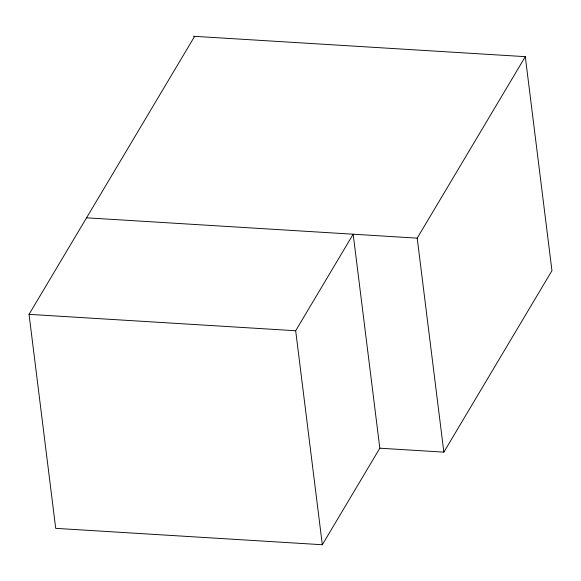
<?xml version="1.0" encoding="UTF-8"?>
<svg xmlns="http://www.w3.org/2000/svg" width="581" height="581" viewBox="0 0 581 581"><rect width="100%" height="100%" fill="white"/><g stroke="black" fill="none" stroke-linecap="round" stroke-linejoin="round"><path stroke-width="0.87" d="M322.332 544.738L295.678 330.742L353.175 234.208L379.829 448.205L322.332 544.738L55.703 528.354L29.05 314.35L194.642 36.334M379.829 448.205L443.855 452.141L417.202 238.145L525.297 56.662L193.393 36.262M443.855 452.141L551.95 270.659L525.297 56.662M86.547 217.817L417.202 238.145M29.05 314.35L295.678 330.742"/></g></svg>
